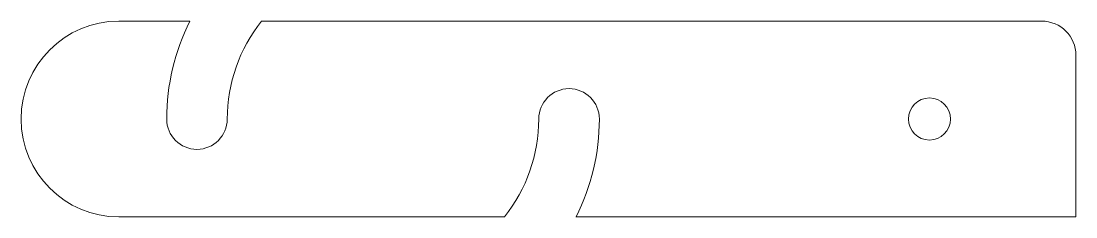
# Model space of a CAD drawing. Header units: millimetres. Extents: x -29 to 79, y -13 to 7.
import ezdxf

# ---------------------------------------------------------------- set-up
doc = ezdxf.new("R2010")
doc.units = ezdxf.units.MM

msp = doc.modelspace()

# ---------------------------------------------------------------- linework, layer by layer
at = {"color": 7, "linetype": 'Continuous', "lineweight": 15}
for p, q in [((-11.41, 7), (-18.69, 7)), ((75.81, 7), (-4.07, 7)), ((79.31, -13), (79.31, 3.5)), ((-18.69, -13), (20.79, -13)), ((28.12, -13), (79.31, -13))]:
    msp.add_line(p, q, dxfattribs=at)
msp.add_circle((64.31, -3), 2.15, dxfattribs=at)
for centre, radius, start, end in [((-18.69, -3), 10, 90, 270), ((8.36, -3), 22.15, 153.1654, 180), ((8.36, -3), 15.95, 141.1811, 180), ((75.81, 3.5), 3.5, 0, 90), ((27.41, -3), 3.1, 0, 180), ((-10.69, -3), 3.1, 180, 0), ((8.36, -3), 15.95, 321.1811, 0), ((8.36, -3), 22.15, 333.1654, 0)]:
    msp.add_arc(centre, radius, start, end, dxfattribs=at)

doc.saveas('drawing.dxf')
